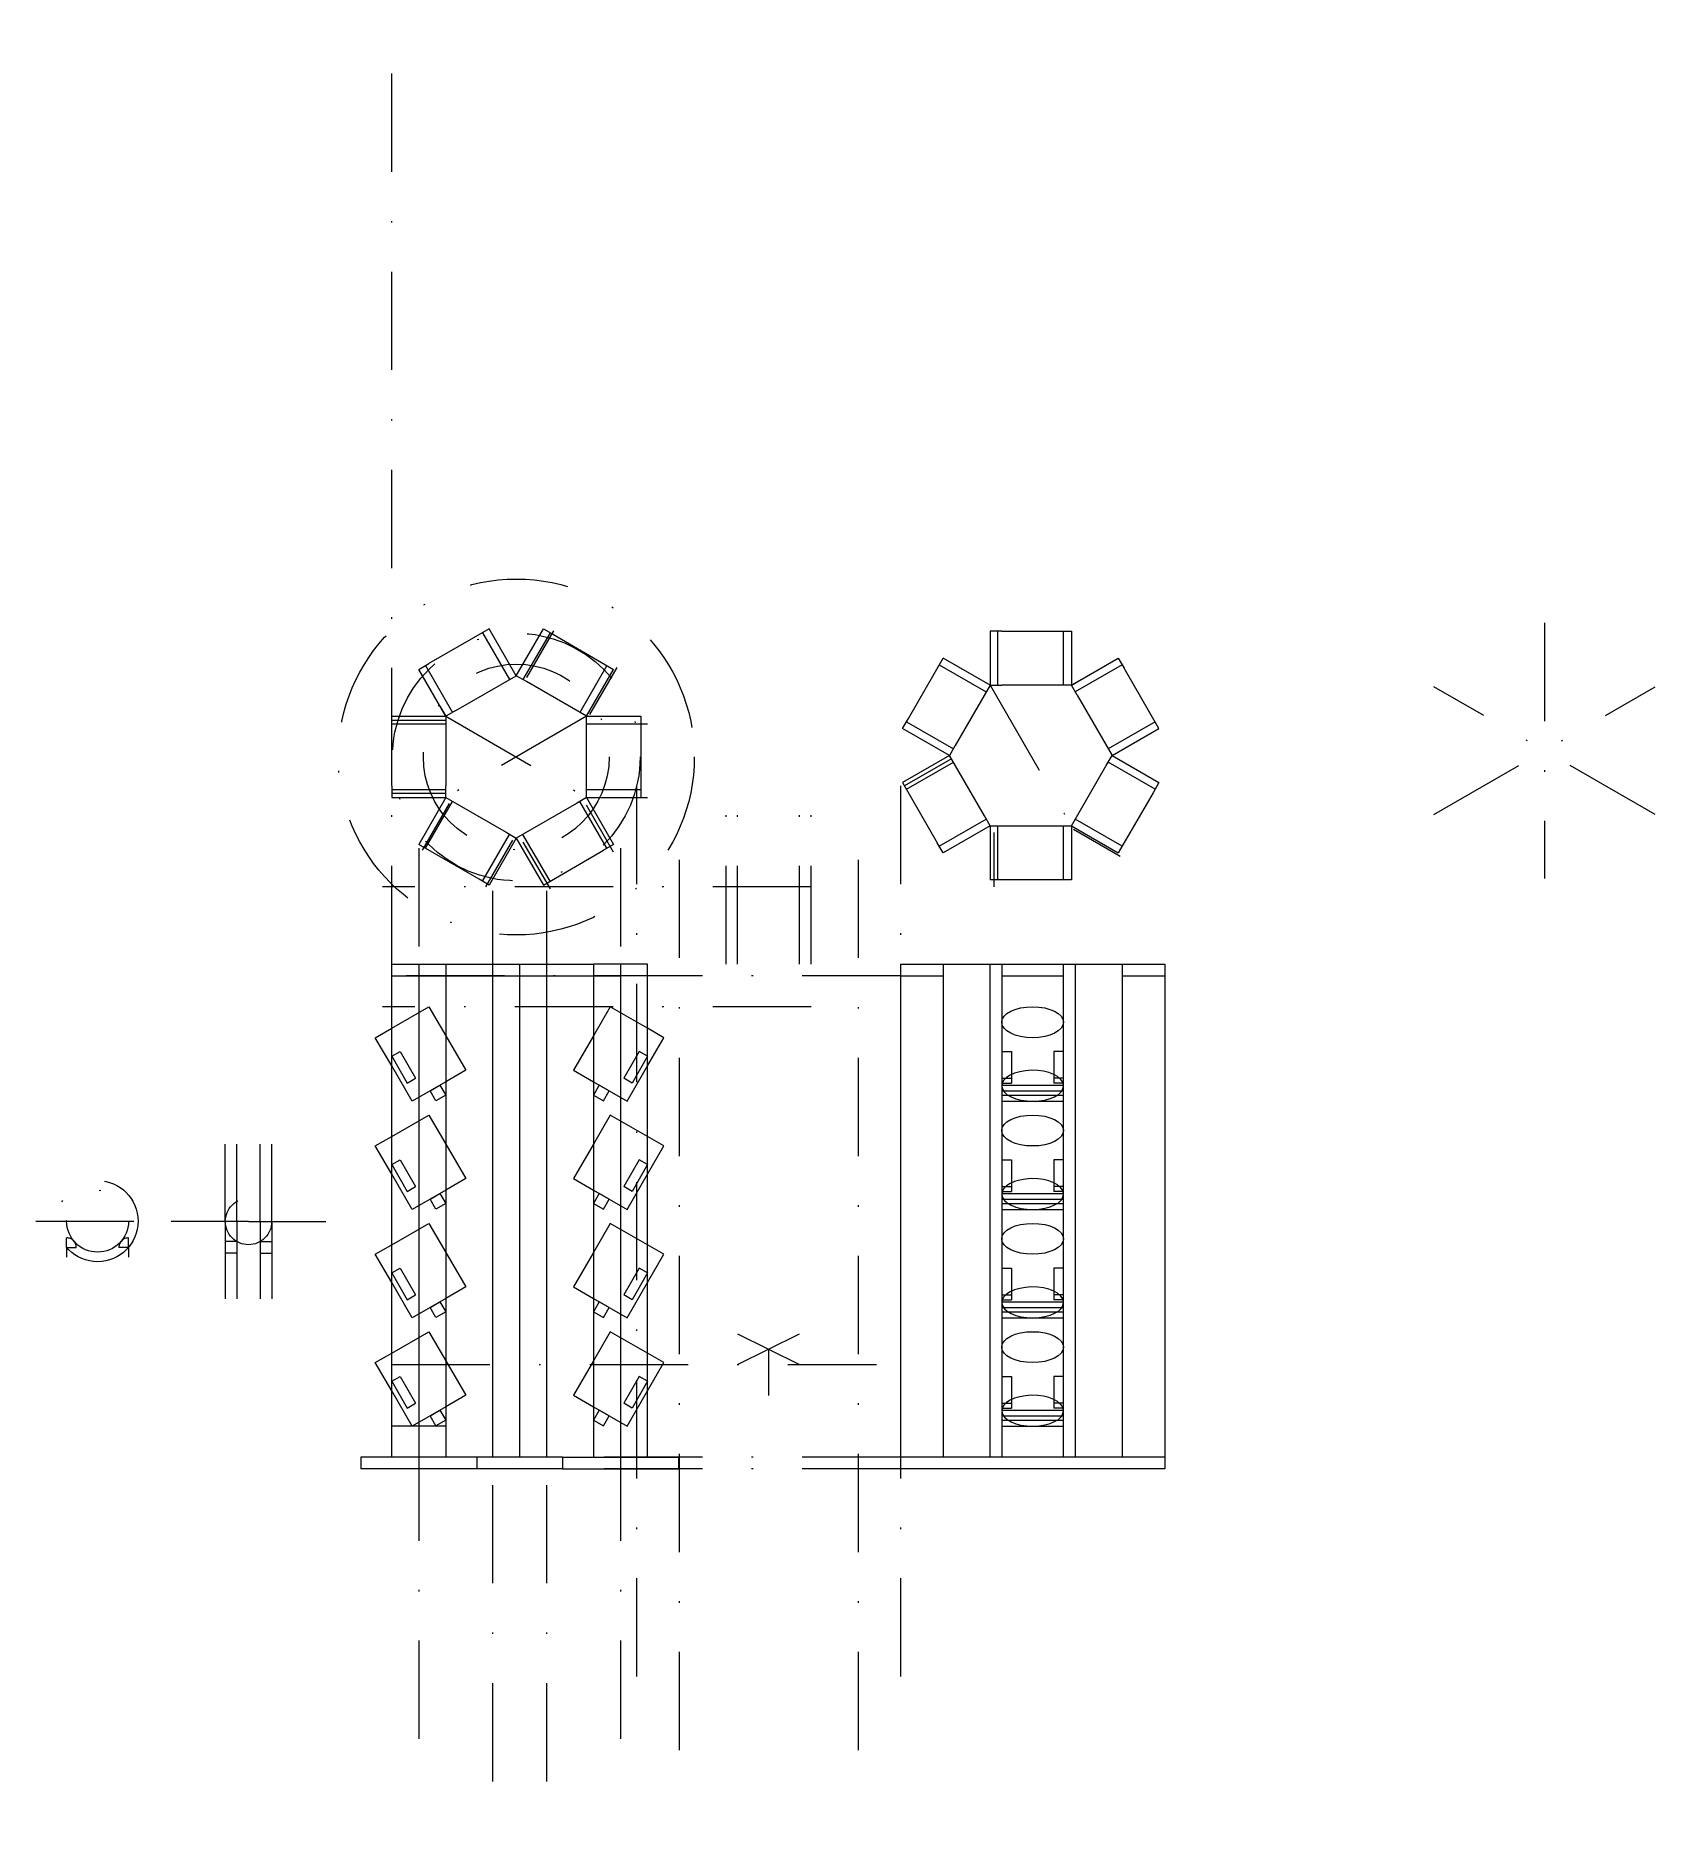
# Model space of a CAD drawing. Header units: inches. Extents: x -21 to 84, y -19 to 96.
import ezdxf

# ---------------------------------------------------------------- set-up
doc = ezdxf.new("R2010")
doc.units = ezdxf.units.IN
doc.linetypes.add('DASHDOT2', pattern=[12.7, 6.35, -3.175, 0, -3.175])
doc.linetypes.add('DASHED', pattern=[19.05, 12.7, -6.35])
doc.layers.get('0').update_dxf_attribs({"linetype": 'CONTINUOUS', "lineweight": 0})
doc.layers.add('Construction', color=1, linetype='DASHDOT2', lineweight=5)
doc.layers.add('HiddenLines', color=7, linetype='DASHED', lineweight=0)

msp = doc.modelspace()

# ---------------------------------------------------------------- linework, layer by layer
for p, q in [((8.3, 57.78), (4.4, 55.53)), ((10.05, 54.75), (8.3, 57.78)), ((10.05, 54.75), (11.8, 57.78)), ((11.8, 57.78), (12.45, 57.41)), ((41.41, 57.64), (40.66, 57.64)), ((40.66, 57.64), (40.66, 54.14)), ((41.16, 54.14), (41.16, 57.64)), ((41.41, 57.64), (45.91, 57.64)), ((45.41, 54.14), (45.41, 57.64)), ((45.91, 57.64), (45.91, 54.14)), ((7.86, 57.53), (9.61, 54.5)), ((12.23, 57.53), (10.48, 54.5)), ((12.45, 57.41), (16.34, 55.16)), ((3.75, 55.16), (4.4, 55.53)), ((4.18, 55.41), (5.93, 52.38)), ((15.91, 55.41), (14.16, 52.38)), ((35.38, 51.99), (37.63, 55.89)), ((37.38, 55.46), (40.41, 53.71)), ((40.66, 54.14), (37.63, 55.89)), ((45.91, 54.14), (48.94, 55.89)), ((49.19, 55.46), (46.16, 53.71)), ((48.94, 55.89), (49.32, 55.24)), ((5.5, 52.13), (3.75, 55.16)), ((6.15, 52.5), (10.05, 54.75)), ((10.7, 54.38), (10.05, 54.75)), ((14.59, 52.13), (10.7, 54.38)), ((14.59, 52.13), (16.34, 55.16)), ((46.56, 54.51), (45.91, 54.14)), ((51.57, 51.34), (49.32, 55.24)), ((40.66, 54.14), (38.41, 50.24)), ((40.66, 54.14), (41.41, 54.14)), ((45.91, 54.14), (41.41, 54.14)), ((46.29, 53.49), (45.91, 54.14)), ((46.29, 53.49), (48.54, 49.59)), ((2, 52.13), (5.5, 52.13)), ((2, 47.63), (2, 52.13)), ((5.12, 52.78), (5.5, 52.13)), ((6.15, 52.5), (5.5, 52.13)), ((5.5, 52.13), (5.5, 47.63)), ((14.59, 51.38), (14.59, 52.13)), ((14.59, 52.13), (18.09, 52.13)), ((18.09, 52.13), (18.09, 51.38)), ((35, 51.34), (35.38, 51.99)), ((5.5, 51.63), (2, 51.63)), ((18.09, 51.63), (14.59, 51.63)), ((14.59, 46.88), (14.59, 51.38)), ((18.09, 51.38), (18.09, 46.88)), ((38.04, 49.59), (35, 51.34)), ((35.25, 51.78), (38.29, 50.03)), ((51.32, 51.78), (48.29, 50.03)), ((48.54, 49.59), (51.57, 51.34)), ((38.04, 49.59), (35, 47.84)), ((38.41, 50.24), (38.04, 49.59)), ((40.29, 45.7), (38.04, 49.59)), ((48.16, 48.94), (48.54, 49.59)), ((48.54, 49.59), (51.57, 47.84)), ((35.25, 47.41), (38.29, 49.16)), ((45.91, 45.05), (48.16, 48.94)), ((51.32, 47.41), (48.29, 49.16)), ((2, 47.63), (2, 46.88)), ((5.5, 47.38), (2, 47.38)), ((5.5, 46.88), (5.5, 47.63)), ((18.09, 47.38), (14.59, 47.38)), ((35, 47.84), (37.25, 43.95)), ((51.57, 47.84), (51.19, 47.19)), ((2, 46.88), (5.5, 46.88)), ((5.5, 46.88), (3.75, 43.85)), ((4.18, 43.6), (5.93, 46.63)), ((5.5, 46.88), (9.4, 44.63)), ((13.94, 46.5), (10.05, 44.25)), ((14.59, 46.88), (13.94, 46.5)), ((15.91, 43.6), (14.16, 46.63)), ((14.59, 46.88), (18.09, 46.88)), ((14.59, 46.88), (16.34, 43.85)), ((51.19, 47.19), (48.94, 43.3)), ((37.38, 43.73), (40.41, 45.48)), ((40.66, 45.05), (37.63, 43.3)), ((40.66, 45.05), (40.29, 45.7)), ((40.66, 45.05), (40.66, 41.55)), ((40.66, 45.05), (45.16, 45.05)), ((41.16, 41.55), (41.16, 45.05)), ((45.16, 45.05), (45.91, 45.05)), ((45.41, 41.55), (45.41, 45.05)), ((45.91, 45.05), (48.94, 43.3)), ((45.91, 45.05), (45.91, 41.55)), ((49.19, 43.73), (46.16, 45.48)), ((7.65, 41.6), (3.75, 43.85)), ((7.86, 41.47), (9.61, 44.5)), ((10.05, 44.25), (8.3, 41.22)), ((9.4, 44.63), (10.05, 44.25)), ((10.05, 44.25), (11.8, 41.22)), ((12.23, 41.47), (10.48, 44.5)), ((16.34, 43.85), (15.69, 43.47)), ((37.63, 43.3), (37.25, 43.95)), ((11.8, 41.22), (15.69, 43.47)), ((8.3, 41.22), (7.65, 41.6)), ((45.16, 41.55), (40.66, 41.55)), ((45.91, 41.55), (45.16, 41.55)), ((2, 4.25), (2, 36.11)), ((2, 36.11), (15.03, 36.11)), ((3.75, 36.11), (3.75, 4.25)), ((5.5, 36.11), (5.5, 4.25)), ((8.51, 36.11), (8.51, 4.25)), ((10.26, 36.11), (10.26, 4.25)), ((12.01, 36.11), (12.01, 4.25)), ((15.03, 36.11), (15.03, 4.25)), ((18.53, 36.11), (15.03, 36.11)), ((16.78, 36.11), (16.78, 4.25)), ((18.53, 4.25), (18.53, 36.11)), ((34.88, 36.11), (40.66, 36.11)), ((34.88, 36.11), (34.88, 4.25)), ((37.63, 36.11), (37.63, 4.25)), ((40.66, 4.25), (40.66, 36.11)), ((40.66, 36.11), (41.91, 36.11)), ((41.41, 36.11), (41.41, 4.25)), ((41.91, 36.11), (51.94, 36.11)), ((44.91, 36.11), (45.66, 36.11)), ((45.41, 4.25), (45.41, 36.11)), ((46.16, 36.11), (46.16, 4.25)), ((49.19, 36.11), (49.19, 4.25)), ((51.94, 36.11), (51.94, 4.25)), ((3.75, 35.36), (8.51, 35.36)), ((8.51, 35.36), (10.26, 35.36)), ((10.26, 35.36), (16.78, 35.36)), ((34.88, 35.36), (37.63, 35.36)), ((41.41, 35.36), (45.41, 35.36)), ((49.19, 35.36), (51.94, 35.36)), ((0.94, 31.36), (2, 31.97)), ((2, 29.53), (0.94, 31.36)), ((5.5, 31.47), (6.78, 29.25)), ((15.03, 31.47), (13.75, 29.25)), ((19.58, 31.36), (18.53, 31.97)), ((18.53, 29.53), (19.58, 31.36)), ((41.41, 30.47), (42.04, 30.47)), ((42.04, 30.47), (42.04, 28.42)), ((45.41, 30.47), (44.79, 30.47)), ((44.79, 30.47), (44.79, 28.42)), ((6.78, 29.25), (5.5, 28.51)), ((13.75, 29.25), (15.03, 28.51)), ((41.41, 28.74), (42.04, 28.74)), ((41.41, 28.42), (42.04, 28.42)), ((41.41, 28.29), (45.41, 28.29)), ((45.41, 28.74), (44.79, 28.74)), ((45.41, 28.42), (44.79, 28.42)), ((41.41, 27.64), (45.41, 27.64)), ((41.41, 27.25), (45.41, 27.25)), ((0.94, 24.36), (2, 24.97)), ((2, 22.53), (0.94, 24.36)), ((5.5, 24.47), (6.78, 22.25)), ((15.03, 24.47), (13.75, 22.25)), ((19.58, 24.36), (18.53, 24.97)), ((18.53, 22.53), (19.58, 24.36)), ((41.41, 23.47), (42.04, 23.47)), ((42.04, 23.47), (42.04, 21.42)), ((45.41, 23.47), (44.79, 23.47)), ((44.79, 23.47), (44.79, 21.42)), ((6.78, 22.25), (5.5, 21.51)), ((13.75, 22.25), (15.03, 21.51)), ((41.41, 21.74), (42.04, 21.74)), ((41.41, 21.42), (42.04, 21.42)), ((41.41, 21.29), (45.41, 21.29)), ((45.41, 21.74), (44.79, 21.74)), ((45.41, 21.42), (44.79, 21.42)), ((41.41, 20.64), (45.41, 20.64)), ((41.41, 20.25), (45.41, 20.25)), ((0.94, 17.36), (2, 17.97)), ((2, 15.53), (0.94, 17.36)), ((5.5, 17.47), (6.78, 15.25)), ((15.03, 17.47), (13.75, 15.25)), ((19.58, 17.36), (18.53, 17.97)), ((18.53, 15.53), (19.58, 17.36)), ((41.41, 16.47), (42.04, 16.47)), ((42.04, 16.47), (42.04, 14.42)), ((45.41, 16.47), (44.79, 16.47)), ((44.79, 16.47), (44.79, 14.42)), ((6.78, 15.25), (5.5, 14.51)), ((13.75, 15.25), (15.03, 14.51)), ((41.41, 14.74), (42.04, 14.74)), ((41.41, 14.42), (42.04, 14.42)), ((41.41, 14.29), (45.41, 14.29)), ((45.41, 14.74), (44.79, 14.74)), ((45.41, 14.42), (44.79, 14.42)), ((41.41, 13.64), (45.41, 13.64)), ((41.41, 13.25), (45.41, 13.25)), ((0.94, 10.36), (2, 10.97)), ((5.5, 10.47), (6.78, 8.25)), ((15.03, 10.47), (13.75, 8.25)), ((19.58, 10.36), (18.53, 10.97)), ((2, 8.53), (0.94, 10.36)), ((18.53, 8.53), (19.58, 10.36)), ((41.41, 9.47), (42.04, 9.47)), ((42.04, 9.47), (42.04, 7.42)), ((45.41, 9.47), (44.79, 9.47)), ((44.79, 9.47), (44.79, 7.42)), ((6.78, 8.25), (5.5, 7.51)), ((13.75, 8.25), (15.03, 7.51)), ((41.41, 7.74), (42.04, 7.74)), ((41.41, 7.42), (42.04, 7.42)), ((41.41, 7.29), (45.41, 7.29)), ((45.41, 7.74), (44.79, 7.74)), ((45.41, 7.42), (44.79, 7.42)), ((41.41, 6.64), (45.41, 6.64)), ((41.41, 6.25), (45.41, 6.25)), ((0, 4.25), (0, 3.5)), ((13.03, 4.25), (0, 4.25)), ((13.03, 3.5), (0, 3.5)), ((5.5, 4.25), (2, 4.25)), ((7.5, 4.25), (7.5, 3.5)), ((13.03, 4.25), (20.53, 4.25)), ((13.03, 4.25), (13.03, 3.5)), ((13.03, 3.5), (20.53, 3.5)), ((15.03, 4.25), (18.53, 4.25)), ((20.53, 4.25), (20.53, 3.5)), ((51.94, 4.25), (34.88, 4.25)), ((34.88, 4.25), (34.88, 3.5)), ((51.94, 3.5), (34.88, 3.5)), ((41.91, 4.25), (41.16, 4.25)), ((45.66, 4.25), (44.91, 4.25)), ((51.94, 4.25), (51.94, 3.5))]:
    msp.add_line(p, q)
for centre in [(43.41, 32.36), (43.41, 25.36), (43.41, 18.36), (43.41, 11.36)]:
    msp.add_ellipse(centre, major_axis=(2, 0), ratio=0.5)
for centre, start_param, end_param in [((43.41, 28.25), 0.043871, 6.283185), ((43.41, 28.25), 0, 0.043871), ((43.41, 21.25), 0.043871, 6.283185), ((43.41, 21.25), 0, 0.043871), ((43.41, 14.25), 0.043871, 6.283185), ((43.41, 14.25), 0, 0.043871), ((43.41, 7.25), 0.043871, 6.283185), ((43.41, 7.25), 0, 0.043871)]:
    msp.add_ellipse(centre, major_axis=(2, 0), ratio=0.5, start_param=start_param, end_param=end_param)
at = {"layer": 'Construction'}
for p, q in [((2, 36.11), (2, 96.11)), ((10.05, 54.75), (8.3, 57.78)), ((12.45, 57.66), (10.7, 54.63)), ((45.91, 57.64), (45.91, 54.14)), ((76.48, 58.17), (76.48, 41.64)), ((4.18, 55.41), (5.93, 52.38)), ((40.66, 54.14), (37.63, 55.89)), ((14.81, 52.25), (16.56, 55.28)), ((40.66, 54.14), (46.16, 44.61)), ((69.33, 45.78), (83.64, 54.04)), ((83.64, 45.78), (69.33, 54.04)), ((2, 51.88), (5.5, 51.88)), ((5.5, 52.13), (14.59, 46.88)), ((14.59, 52.13), (5.5, 46.88)), ((18.53, 51.63), (15.03, 51.63)), ((48.54, 49.59), (51.57, 51.34)), ((38.16, 49.38), (35.13, 47.63)), ((17.82, 47.63), (17.82, -12.37)), ((23.6, 36.11), (23.6, 48.11)), ((24.35, 36.11), (24.35, 48.11)), ((28.35, 36.11), (28.35, 48.11)), ((29.1, 36.11), (29.1, 48.11)), ((34.88, 47.63), (34.88, -12.37)), ((5.5, 47.13), (2, 47.13)), ((5.72, 46.5), (3.97, 43.47)), ((16.34, 43.35), (14.59, 46.38)), ((15.03, 46.88), (18.53, 46.88)), ((8.08, 41.1), (9.83, 44.13)), ((10.48, 44), (12.23, 40.97)), ((40.91, 44.61), (40.91, 41.11)), ((46.04, 44.83), (49.07, 43.08)), ((3.75, 43.6), (3.75, -16.4)), ((16.78, 43.6), (16.78, -16.4)), ((20.57, 42.86), (20.57, -17.14)), ((32.13, 42.86), (32.13, -17.14)), ((29.1, 41.11), (1.41, 41.11)), ((8.51, 40.85), (8.51, -19.15)), ((12.01, 40.85), (12.01, -19.15)), ((5.5, 36.11), (15.03, 36.11)), ((15.03, 36.11), (15.03, 4.25)), ((34.88, 35.36), (1.41, 35.36)), ((29.1, 33.36), (1.41, 33.36)), ((-8.75, 19.48), (-8.75, 24.48)), ((-8, 19.48), (-8, 24.48)), ((-6.5, 19.48), (-6.5, 24.48)), ((-5.75, 19.48), (-5.75, 24.48)), ((-21, 19.5), (-13, 19.5)), ((-7.25, 19.48), (-12.25, 19.48)), ((-8.75, 19.48), (-8.75, 14.48)), ((-8, 19.48), (-8, 14.48)), ((-7.25, 19.48), (-2.25, 19.48)), ((-6.5, 19.48), (-6.5, 14.48)), ((-5.75, 19.48), (-5.75, 14.48)), ((-19, 17.8), (-19, 18.42)), ((-19, 17.8), (-18.38, 17.8)), ((-19, 17.8), (-19, 17.17)), ((-15, 17.8), (-15.62, 17.8)), ((-15, 17.8), (-15, 18.42)), ((-15, 17.8), (-15, 17.17)), ((-8, 18.18), (-8.75, 18.18)), ((-8, 17.43), (-8.75, 17.43)), ((-6.5, 18.18), (-5.75, 18.18)), ((-6.5, 17.43), (-5.75, 17.43)), ((24.35, 12.23), (28.35, 10.23)), ((24.35, 10.23), (28.35, 12.23)), ((26.35, 11.23), (26.35, 8.23)), ((2, 10.23), (33.32, 10.23)), ((5.5, 6.25), (2, 6.25)), ((34.88, 4.25), (7.5, 4.25)), ((34.88, 3.5), (7.5, 3.5))]:
    msp.add_line(p, q, dxfattribs=at)
for centre, radius in [((10.05, 49.5), 11.5), ((10.05, 49.5), 8), ((10.05, 49.5), 6), ((-17, 19.5), 2.62), ((-17, 19.5), 2), ((-7.25, 19.48), 1.5)]:
    msp.add_circle(centre, radius, dxfattribs=at)
for centre, start, end in [((-19, 17.8), 0, 90), ((-15, 17.8), 90, 180)]:
    msp.add_arc(centre, 0.625, start, end, dxfattribs=at)
at = {"layer": 'HiddenLines'}
for p, q in [((2, 35.36), (5.5, 35.36)), ((18.53, 35.36), (15.03, 35.36)), ((2, 31.97), (4.41, 33.36)), ((4.41, 33.36), (5.5, 31.47)), ((16.12, 33.36), (15.03, 31.47)), ((18.53, 31.97), (16.12, 33.36)), ((2, 30.16), (2.54, 30.47)), ((2, 30.16), (3, 28.42)), ((2.54, 30.47), (3.54, 28.74)), ((17.99, 30.47), (16.99, 28.74)), ((18.53, 30.16), (17.53, 28.42)), ((18.53, 30.16), (17.99, 30.47)), ((3.32, 27.25), (2, 29.53)), ((17.21, 27.25), (18.53, 29.53)), ((3, 28.42), (3.54, 28.74)), ((5.5, 28.51), (3.32, 27.25)), ((4.48, 27.92), (5.12, 28.29)), ((4.85, 27.27), (4.48, 27.92)), ((5.12, 28.29), (5.5, 27.64)), ((15.03, 28.51), (17.21, 27.25)), ((15.4, 28.29), (15.03, 27.64)), ((16.05, 27.92), (15.4, 28.29)), ((15.68, 27.27), (16.05, 27.92)), ((17.53, 28.42), (16.99, 28.74)), ((41.41, 27.92), (45.41, 27.92)), ((5.5, 27.64), (4.85, 27.27)), ((15.03, 27.64), (15.68, 27.27)), ((2, 24.97), (4.41, 26.36)), ((4.41, 26.36), (5.5, 24.47)), ((16.12, 26.36), (15.03, 24.47)), ((18.53, 24.97), (16.12, 26.36)), ((2, 23.16), (2.54, 23.47)), ((2, 23.16), (3, 21.42)), ((2.54, 23.47), (3.54, 21.74)), ((17.99, 23.47), (16.99, 21.74)), ((18.53, 23.16), (17.53, 21.42)), ((18.53, 23.16), (17.99, 23.47)), ((3.32, 20.25), (2, 22.53)), ((17.21, 20.25), (18.53, 22.53)), ((3, 21.42), (3.54, 21.74)), ((5.5, 21.51), (3.32, 20.25)), ((4.48, 20.92), (5.12, 21.29)), ((4.85, 20.27), (4.48, 20.92)), ((5.12, 21.29), (5.5, 20.64)), ((15.03, 21.51), (17.21, 20.25)), ((15.4, 21.29), (15.03, 20.64)), ((16.05, 20.92), (15.4, 21.29)), ((15.68, 20.27), (16.05, 20.92)), ((17.53, 21.42), (16.99, 21.74)), ((41.41, 20.92), (45.41, 20.92)), ((5.5, 20.64), (4.85, 20.27)), ((15.03, 20.64), (15.68, 20.27)), ((2, 17.97), (4.41, 19.36)), ((4.41, 19.36), (5.5, 17.47)), ((16.12, 19.36), (15.03, 17.47)), ((18.53, 17.97), (16.12, 19.36)), ((2, 16.16), (2.54, 16.47)), ((2, 16.16), (3, 14.42)), ((2.54, 16.47), (3.54, 14.74)), ((17.99, 16.47), (16.99, 14.74)), ((18.53, 16.16), (17.53, 14.42)), ((18.53, 16.16), (17.99, 16.47)), ((3.32, 13.25), (2, 15.53)), ((17.21, 13.25), (18.53, 15.53)), ((3, 14.42), (3.54, 14.74)), ((5.5, 14.51), (3.32, 13.25)), ((4.48, 13.92), (5.12, 14.29)), ((4.85, 13.27), (4.48, 13.92)), ((5.12, 14.29), (5.5, 13.64)), ((15.03, 14.51), (17.21, 13.25)), ((15.4, 14.29), (15.03, 13.64)), ((16.05, 13.92), (15.4, 14.29)), ((15.68, 13.27), (16.05, 13.92)), ((17.53, 14.42), (16.99, 14.74)), ((41.41, 13.92), (45.41, 13.92)), ((5.5, 13.64), (4.85, 13.27)), ((15.03, 13.64), (15.68, 13.27)), ((2, 10.97), (4.41, 12.36)), ((4.41, 12.36), (5.5, 10.47)), ((16.12, 12.36), (15.03, 10.47)), ((18.53, 10.97), (16.12, 12.36)), ((2, 9.16), (2.54, 9.47)), ((2.54, 9.47), (3.54, 7.74)), ((17.99, 9.47), (16.99, 7.74)), ((18.53, 9.16), (17.99, 9.47)), ((2, 9.16), (3, 7.42)), ((3.32, 6.25), (2, 8.53)), ((17.21, 6.25), (18.53, 8.53)), ((18.53, 9.16), (17.53, 7.42)), ((3, 7.42), (3.54, 7.74)), ((5.5, 7.51), (3.32, 6.25)), ((4.48, 6.92), (5.12, 7.29)), ((4.85, 6.27), (4.48, 6.92)), ((5.12, 7.29), (5.5, 6.64)), ((15.03, 7.51), (17.21, 6.25)), ((15.4, 7.29), (15.03, 6.64)), ((16.05, 6.92), (15.4, 7.29)), ((15.68, 6.27), (16.05, 6.92)), ((17.53, 7.42), (16.99, 7.74)), ((41.41, 6.92), (45.41, 6.92)), ((5.5, 6.64), (4.85, 6.27)), ((15.03, 6.64), (15.68, 6.27))]:
    msp.add_line(p, q, dxfattribs=at)

doc.saveas('drawing.dxf')
